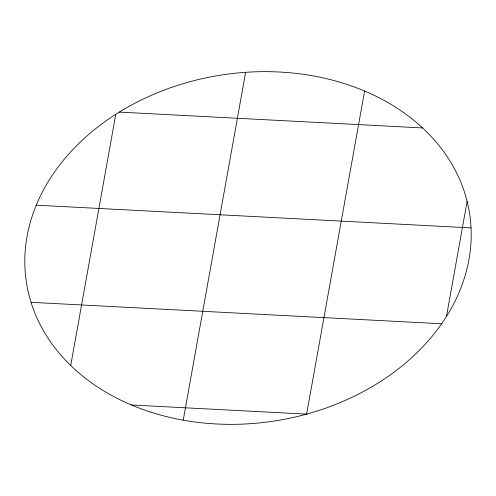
<?xml version="1.0" encoding="UTF-8"?>
<svg xmlns="http://www.w3.org/2000/svg" width="496" height="496" viewBox="0 0 496 496"><rect width="100%" height="100%" fill="white"/><g stroke="black" fill="none" stroke-linecap="round" stroke-linejoin="round"><path stroke-width="0.74" d="M70.717 365.521L115.791 114.303M183.229 420.18L245.638 72.317M306.627 414.129L364.603 91.028M446.468 316.479L467.127 201.345M119.307 112.096L422.617 127.949M36.251 205.177L471.039 227.893M31.025 302.318L441.632 323.776M131.434 404.984L306.596 414.135M150.648 412.102A224.254 175.014 -8.9 0 0 470.617 221.879A224.254 175.014 -8.9 0 0 122.735 110.019A224.254 175.014 -8.9 0 0 150.648 412.102"/></g></svg>
